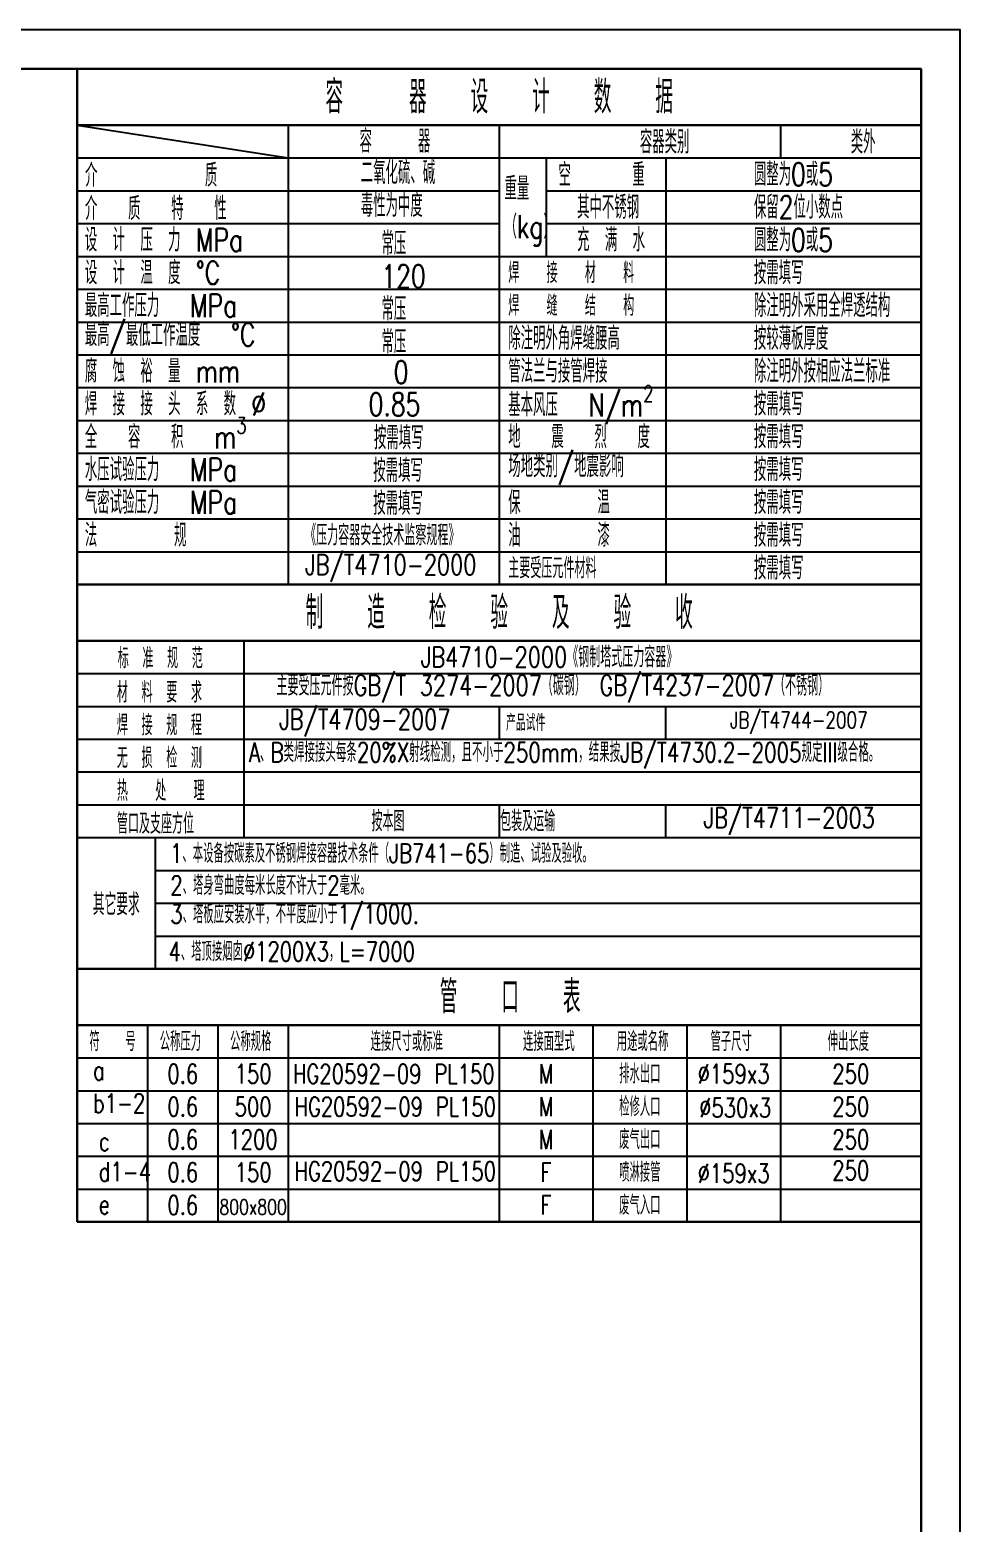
# Model space of a CAD drawing. Header units: inches. Extents: x -49906 to 274435, y 31852 to 49661.
# Drawn here: x -44458 to -40812, y 43808 to 49661 of the extents above; entities that cross this region are included whole.
import ezdxf
from ezdxf.enums import TextEntityAlignment as Align

# ---------------------------------------------------------------- set-up
doc = ezdxf.new("R2010")
doc.units = ezdxf.units.IN
doc.header["$LTSCALE"] = 60
doc.header["$MEASUREMENT"] = 0
doc.layers.add('文字', color=3, linetype='Continuous')
doc.layers.add('细实线', color=7, linetype='Continuous')
doc.layers.add('粗实线', color=7, linetype='Continuous', lineweight=30)
doc.styles.add('中文', font='txt.shx', dxfattribs={"width": 0.75, "bigfont": 'gbcbig.shx'})

msp = doc.modelspace()

# ---------------------------------------------------------------- linework, layer by layer
at = {"layer": '文字'}
msp.add_line((-42435.208, 49155.47), (-42435.208, 48773.357), dxfattribs=at)
msp.add_lwpolyline([(-49906, 49661.279), (-49906, 36786.41), (-40812.454, 36786.41), (-40812.454, 49661.279)], close=True, dxfattribs=at)
at = {"layer": '粗实线'}
for p, q in [((-44272.288, 49508.189), (-44272.288, 44988.973)), ((-44272.288, 49508.189), (-40965.544, 49508.189)), ((-44272.288, 49287.739), (-40965.544, 49287.739)), ((-44272.288, 47487.401), (-40965.544, 47487.401)), ((-44272.288, 47266.951), (-40965.544, 47266.951)), ((-44272.288, 45980.996), (-40965.544, 45980.996)), ((-44272.288, 45760.546), (-40965.544, 45760.546)), ((-44272.288, 44988.973), (-40965.544, 44988.973))]:
    msp.add_line(p, q, dxfattribs=at)
msp.add_lwpolyline([(-49523.275, 49508.189), (-40965.544, 49508.189), (-40965.544, 36939.5), (-49523.275, 36939.5)], close=True, dxfattribs=at)
at = {"layer": '细实线'}
for p, q in [((-44272.288, 49287.739), (-43445.602, 49159.144)), ((-43445.602, 49287.739), (-43445.602, 47487.401)), ((-42618.916, 49287.739), (-42618.916, 47487.401)), ((-41516.668, 49287.739), (-41516.668, 49155.47)), ((-44272.288, 49159.144), (-40965.544, 49159.144)), ((-41965.4, 49155.47), (-41965.4, 47487.401)), ((-44272.288, 49030.548), (-42618.916, 49030.548)), ((-42435.208, 49030.548), (-40965.544, 49030.548)), ((-44272.288, 48901.953), (-42618.916, 48901.953)), ((-42435.208, 48901.953), (-40965.544, 48901.953)), ((-44272.288, 48773.357), (-40965.544, 48773.357)), ((-44272.288, 48644.761), (-40965.544, 48644.761)), ((-44272.288, 48516.166), (-40965.544, 48516.166)), ((-44272.288, 48387.57), (-40965.544, 48387.57)), ((-44272.288, 48258.975), (-40965.544, 48258.975)), ((-44272.288, 48130.379), (-40965.544, 48130.379)), ((-44272.288, 48001.783), (-40965.544, 48001.783)), ((-44272.288, 47873.188), (-40965.544, 47873.188)), ((-44272.288, 47744.592), (-40965.544, 47744.592)), ((-44272.288, 47615.997), (-40965.544, 47615.997)), ((-43620.169, 47266.951), (-43620.169, 46495.378)), ((-44272.288, 47138.356), (-40965.544, 47138.356)), ((-44272.288, 47009.76), (-40965.544, 47009.76)), ((-42618.916, 47009.76), (-42618.916, 46881.165)), ((-41966.797, 47009.76), (-41966.797, 46881.165)), ((-44272.288, 46881.165), (-40965.544, 46881.165)), ((-44272.288, 46752.569), (-40965.544, 46752.569)), ((-44272.288, 46623.973), (-40965.544, 46623.973)), ((-42618.916, 46623.973), (-42618.916, 46495.378)), ((-41966.797, 46623.973), (-41966.797, 46495.378)), ((-44272.288, 46495.378), (-40965.544, 46495.378)), ((-43967.004, 46495.378), (-43967.004, 45980.996)), ((-43967.004, 46366.783), (-40965.544, 46366.783)), ((-43967.004, 46238.187), (-40965.544, 46238.187)), ((-43967.004, 46109.591), (-40965.544, 46109.591)), ((-43996.726, 45760.546), (-43996.726, 44988.973)), ((-43721.164, 45760.546), (-43721.164, 44988.973)), ((-43445.602, 45760.546), (-43445.602, 44988.973)), ((-42618.916, 45760.546), (-42618.916, 44988.973)), ((-42251.5, 45760.546), (-42251.5, 44988.973)), ((-41884.084, 45760.546), (-41884.084, 44988.973)), ((-41516.668, 45760.546), (-41516.668, 44988.973)), ((-44272.288, 45631.951), (-40965.544, 45631.951)), ((-44272.288, 45503.355), (-40965.544, 45503.355)), ((-44272.288, 45374.759), (-40965.544, 45374.759)), ((-44272.288, 45246.164), (-40965.544, 45246.164)), ((-44272.288, 45117.568), (-40965.544, 45117.568))]:
    msp.add_line(p, q, dxfattribs=at)

# ---------------------------------------------------------------- texts
at = {"layer": '文字', "style": '中文', "width": 0.75}
for s, height, p in [('0.6', 75, (-43858.945, 45531.856)), ('150', 75, (-43583.383, 45531.856)), ('HG20592-09 PL150', 75, (-43032.259, 45531.856)), ('M', 75, (-42435.208, 45531.856)), ('排水出口', 75, (-42067.792, 45531.856)), ('%%C159x3', 75, (-41700.376, 45531.856)), ('250', 75, (-41241.106, 45531.856)), ('0.6', 75, (-43858.945, 45403.26)), ('500', 75, (-43583.383, 45403.26)), ('HG20592-09 PL150', 75, (-43026.431, 45403.016)), ('M', 75, (-42435.208, 45403.26)), ('检修人口', 75, (-42067.792, 45403.26)), ('250', 75, (-41241.106, 45403.26)), ('%%C530x3', 75, (-41694.048, 45399.078)), ('0.6', 75, (-43858.945, 45274.665)), ('1200', 75, (-43583.383, 45274.665)), ('M', 75, (-42435.208, 45274.665)), ('废气出口', 75, (-42067.792, 45274.665)), ('250', 75, (-41241.106, 45274.665)), ('0.6', 75, (-43858.945, 45146.069)), ('150', 75, (-43583.383, 45146.069)), ('HG20592-09 PL150', 75, (-43026.431, 45149.939)), ('F', 75, (-42435.208, 45146.069)), ('喷淋接管', 75, (-42067.792, 45146.069)), ('%%C159x3', 75, (-41700.376, 45142.28)), ('250', 75, (-41241.106, 45152.939)), ('0.6', 75, (-43858.945, 45017.474)), ('800x800', 60, (-43583.383, 45017.474)), ('F', 75, (-42435.208, 45017.474)), ('废气入口', 75, (-42067.792, 45017.474))]:
    msp.add_text(s, height=height, dxfattribs=at).set_placement(p, align=Align.CENTER)
at = {"layer": '文字', "style": '中文'}
for s, insert, char_height, width, attachment_point in [('容   器  设  计  数  据', (-42618.916, 49397.964), 128.5956, 3306.744, 5), ('容   器', (-43166.514, 49224.898), 90, 826.686, 4), ('容器类别', (-42067.792, 49221.605), 90, 826.686, 4), ('类外', (-41241.106, 49221.605), 90, 826.686, 4), ('\\pi4.355;介       质', (-44246.284, 49091.172), 90, 826.686, 4), ('二氧化硫、碱', (-43161.47, 49101.793), 90, 826.686, 4), ('空    重', (-42386.306, 49093.191), 90, 899.39952, 4), ('圆整为0或5', (-41620.67, 49094.846), 90, 826.686, 4), ('重量\\P（kg）', (-42598.147, 48949.461), 90, 826.686, 4), ('\\pi3.938;介  质  特  性', (-44246.284, 48960.739), 90, 826.686, 4), ('毒性为中度', (-43161.47, 48973.197), 90, 826.686, 4), ('其中不锈钢', (-42313.593, 48966.25), 90, 826.686, 4), ('保留2位小数点', (-41620.67, 48966.25), 90, 826.686, 4), ('\\pi3.5;设 计 压 力 MPa', (-44246.284, 48837.655), 90, 826.686, 4), ('常压', (-43080.42, 48824.357), 90, 826.686, 4), ('充 满 水', (-42313.593, 48837.655), 90, 826.686, 4), ('圆整为0或5', (-41620.67, 48837.655), 90, 826.686, 4), ('\\pi3.5;设 计 温 度 {\\Ftxt,hztxts|c134;%%D}C', (-44246.284, 48709.059), 90, 826.686, 4), ('\\pi3.5;焊  接  材  料', (-42586.92, 48709.059), 80, 826.686, 4), ('按需填写', (-41620.67, 48709.059), 90, 826.686, 4), ('120', (-43080.42, 48695.762), 90, 826.686, 4), ('\\pi3.5;最高工作压力  MPa', (-44246.284, 48580.464), 90, 826.686, 4), ('常压', (-43080.42, 48567.166), 90, 826.686, 4), ('\\pi3.5;焊  缝  结  构', (-42586.92, 48580.464), 80, 826.686, 4), ('除注明外采用全焊透结构', (-41620.67, 48580.464), 90, 826.686, 4), ('\\pi3.5;最高/最低工作温度  {\\Ftxt,hztxts|c134;%%D}C', (-44246.284, 48451.868), 90, 826.686, 4), ('常压', (-43080.42, 48438.57), 90, 826.686, 4), ('\\pi3.5;除注明外角焊缝腰高', (-42586.92, 48451.868), 90, 826.686, 4), ('按较薄板厚度', (-41620.67, 48451.868), 90, 826.686, 4), ('\\pi3.5;腐 蚀 裕 量 mm', (-44246.284, 48323.272), 90, 826.686, 4), ('0', (-43032.259, 48319.598), 90, 826.686, 4), ('\\pi3.5;管法兰与接管焊接', (-42586.92, 48323.272), 90, 826.686, 4), ('除注明外按相应法兰标准', (-41620.67, 48323.272), 90, 826.686, 4), ('\\pi3.5;焊 接 接 头 系 数 %%C', (-44246.284, 48194.677), 90, 826.686, 4), ('0.85', (-43130.488, 48193.655), 90, 826.686, 4), ('\\A1;\\pi3.5;基本风压  N/m{\\H0.7x;\\S2^  ;\\H1.429x; }', (-42586.92, 48191.177), 90, 826.686, 4), ('按需填写', (-41620.67, 48194.677), 90, 826.686, 4), ('\\A1;\\pi3.5;全  容  积  m{\\H0.7x;\\S3^   ;}', (-44246.284, 48066.081), 90, 826.686, 4), ('按需填写', (-43109.806, 48062.407), 90, 826.686, 4), ('\\pi3.5;地  震  烈  度', (-42586.92, 48066.081), 90, 826.686, 4), ('按需填写', (-41620.67, 48066.081), 90, 826.686, 4), ('\\pi3.5;场地类别/地震影响', (-42586.92, 47937.486), 90, 826.686, 4), ('\\pi3.5;水压试验压力  MPa', (-44246.284, 47937.486), 90, 826.686, 4), ('按需填写', (-43112.465, 47933.812), 90, 826.686, 4), ('按需填写', (-41620.67, 47937.486), 90, 826.686, 4), ('\\pi3.5;气密试验压力  MPa', (-44246.284, 47808.89), 90, 826.686, 4), ('按需填写', (-43112.465, 47805.216), 90, 826.686, 4), ('\\pi3.5;保     温', (-42586.92, 47808.89), 90, 826.686, 4), ('按需填写', (-41620.67, 47808.89), 90, 826.686, 4), ('\\pi3.5;法     规', (-44246.284, 47680.294), 90, 826.686, 4), ('《压力容器安全技术监察规程》', (-43379.569, 47680.294), 80, 826.686, 4), ('\\pi3.5;油     漆', (-42586.92, 47680.294), 90, 826.686, 4), ('按需填写', (-41620.67, 47680.294), 90, 826.686, 4), ('JB/T4710-2000', (-43379.569, 47551.699), 80, 826.686, 4), ('\\pi3.5;主要受压元件材料', (-42586.92, 47551.699), 80, 826.686, 4), ('按需填写', (-41620.67, 47551.699), 90, 826.686, 4), ('制  造  检  验  及  验  收', (-42618.916, 47377.176), 128.5956, 3306.744, 5), ('\\pi4.083;标 准 规 范', (-44117.866, 47198.666), 80, 826.686, 4), ('JB4710-2000《钢制塔式压力容器》', (-42925.92, 47202.654), 80, 2250.69675, 4), (' 主要受压元件按{\\C2;GB/T 3274-2007（碳钢） GB/T4237-2007（不锈钢）}', (-43545.439, 47078.612), 80, 2922.18001, 4), ('\\pi3.5;材 料 要 求', (-44120.591, 47064.624), 80, 826.686, 4), ('JB/T4709-2007', (-43481.298, 46945.462), 80, 826.686, 4), (' JB/T4744-2007', (-41466.171, 46945.462), 64.2978, 1001.25334, 5), ('\\pi3.5;焊 接 规 程', (-44120.591, 46936.028), 80, 826.686, 4), ('\\pi3.5;产品试件', (-42595.665, 46945.462), 64.2978, 652.11866, 4), ('{\\H0.95x; A、B类焊接接头每条20%X射线检测，且不小于250mm，结果按JB/T4730.2-2005规定III级合格。\\H1.504x; }', (-43651.207, 46816.867), 80, 3099.69871, 4), ('\\pi3.5;无 损 检 测', (-44120.591, 46807.433), 80, 826.686, 4), ('\\pi3.5;热  处  理', (-44120.591, 46678.837), 80, 826.686, 4), ('\\pi3.5;管口及支座方位', (-44120.591, 46550.242), 80, 826.686, 4), ('按本图', (-43119.543, 46559.676), 80, 826.686, 4), ('\\pi3.5;包装及运输', (-42618.916, 46559.676), 80, 826.686, 4), (' JB/T4711-2003', (-41871.377, 46559.676), 80, 826.686, 4), ('1、本设备按碳素及不锈钢焊接容器技术条件（JB741-65）制造、试验及验收。', (-43908.639, 46433.167), 75, 1866.52208, 4), ('2、塔身弯曲度每米长度不许大于2毫米。\\P', (-43907.693, 46308.108), 75, 1866.52208, 4), ('其它要求', (-44119.646, 46233.678), 85, 355.50352, 5), ('3、塔板应安装水平，不平度应小于1/1000.\\P', (-43907.693, 46183.71), 75, 1866.52208, 4), ('4、塔顶接烟囱∅1200X3，L=7000', (-43914.611, 46047.793), 75, 1866.52208, 4), (' 管  口  表', (-42618.916, 45870.771), 128.5956, 3306.744, 5), ('符  号', (-44224.963, 45696.248), 75, 1205.68328, 4), ('公称压力', (-43949.401, 45696.248), 75, 1205.68328, 4), ('公称规格', (-43673.839, 45696.248), 75, 1205.68328, 4), ('连接尺寸或标准', (-43122.715, 45696.248), 75, 1205.68328, 4), ('连接面型式', (-42525.664, 45696.248), 75, 1205.68328, 4), ('用途或名称', (-42158.248, 45696.248), 75, 1205.68328, 4), ('管子尺寸', (-41790.832, 45696.248), 75, 1205.68328, 4), ('伸出长度', (-41331.562, 45696.248), 75, 1205.68328, 4), ('a', (-44211.061, 45582.729), 75, 1205.68328, 4), ('b1-2', (-44211.061, 45454.133), 75, 1205.68328, 4), ('c', (-44187.866, 45304.95), 75, 1205.68328, 4), ('d1-4', (-44188.31, 45185.844), 75, 1205.68328, 4), ('e', (-44188.31, 45057.249), 75, 1205.68328, 4)]:
    msp.add_mtext(s, dxfattribs=dict(at, insert=insert, char_height=char_height, width=width, attachment_point=attachment_point))

doc.saveas('drawing.dxf')
